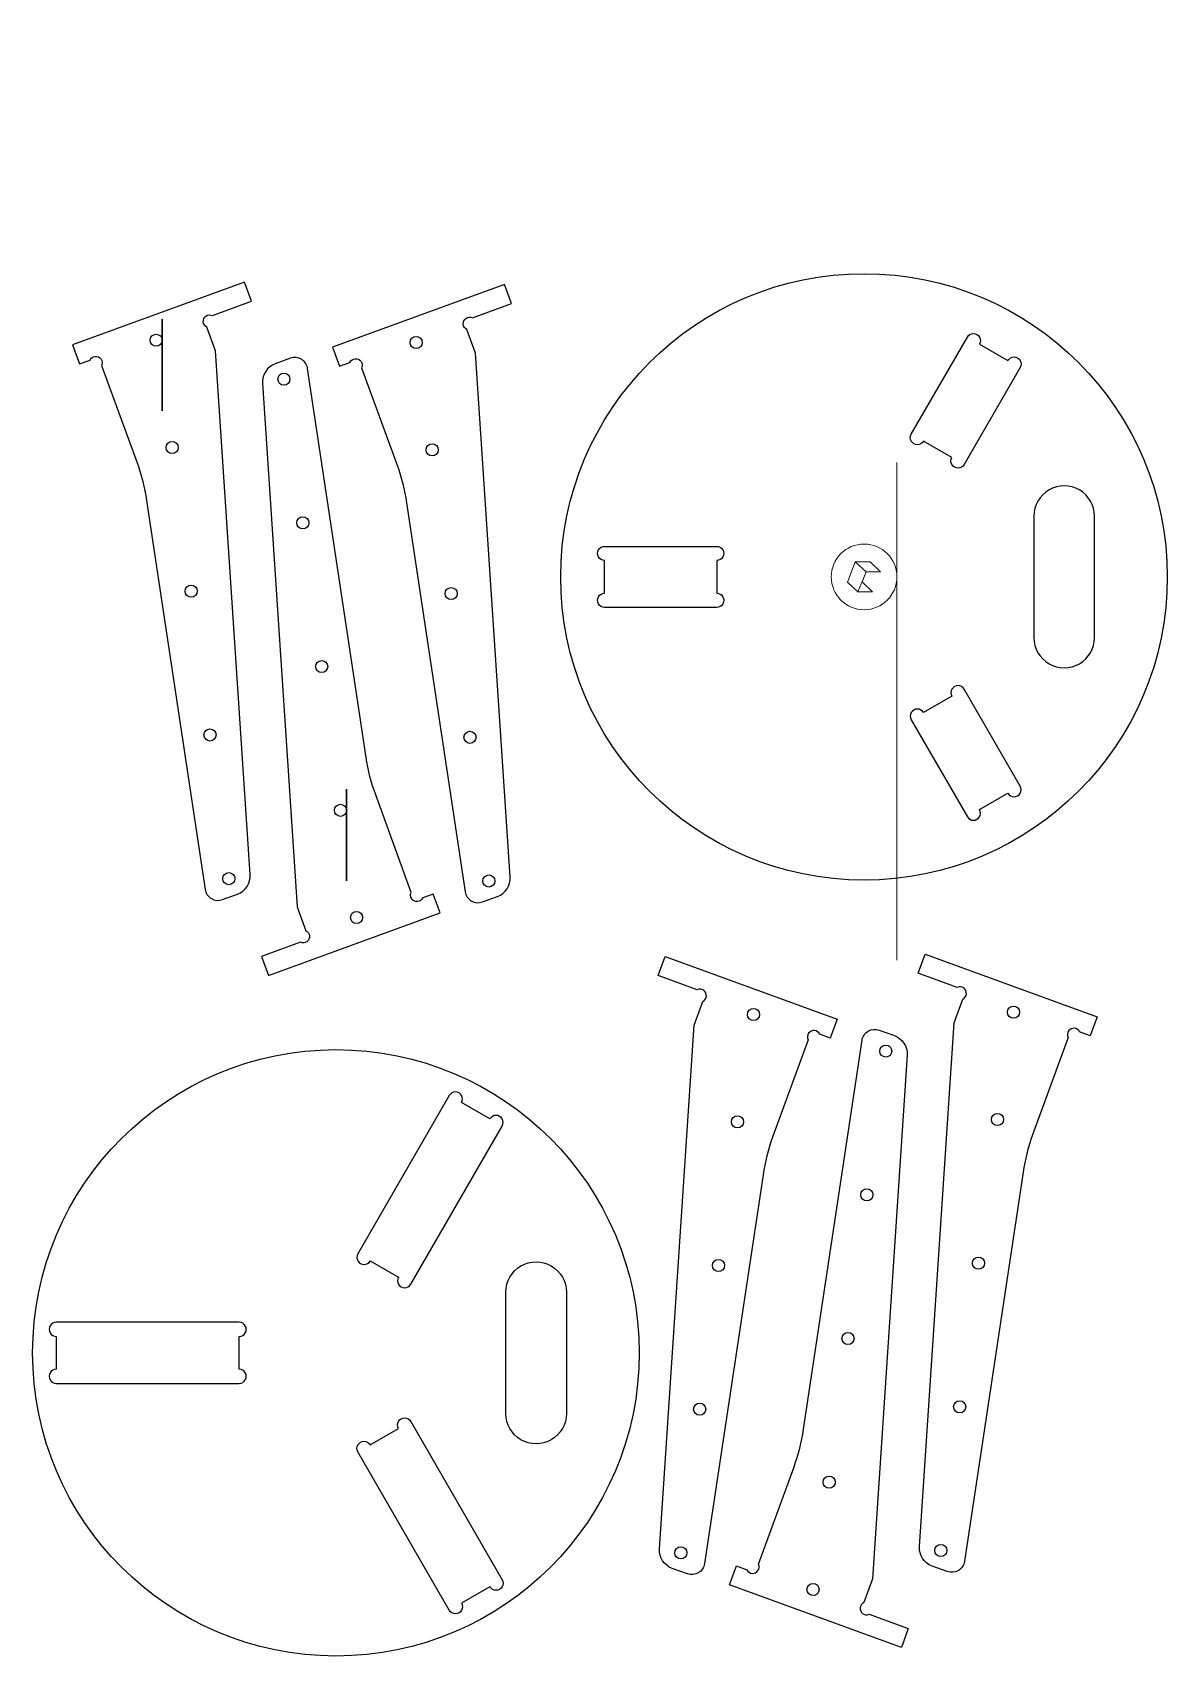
# Model space of a CAD drawing. Header units: inches. Extents: x -24 to 57, y -132 to 41.
# Drawn here: x -20.71 to 1.39, y -46.22 to -14.42 of the extents above; entities that cross this region are included whole.
import ezdxf

# ---------------------------------------------------------------- set-up
doc = ezdxf.new("R2010")
doc.units = ezdxf.units.IN
doc.header["$MEASUREMENT"] = 0
for name, color, linetype in [('TOP-CHAMFER-ONLINE_8.0MM', 7, 'Continuous'), ('TOP-CUT-INSIDE_15MM', 7, 'Continuous'), ('TOP-CUT-OUTSIDE_15MM', 7, 'Continuous'), ('TOP-ENGRAVE-ONLINE_1.5MM', 7, 'Continuous'), ('TOP-HOLE-6.0MM-DIAM_12.0MM', 7, 'Continuous'), ('TOP-POCKET-INSIDE_10.0MM', 7, 'Continuous')]:
    doc.layers.add(name, color=color, linetype=linetype)

msp = doc.modelspace()

# ---------------------------------------------------------------- linework, layer by layer
at = {"layer": 'TOP-CHAMFER-ONLINE_8.0MM', "color": 140, "lineweight": 9}
for points, knots in [([(1.386, -25.017), (1.386, -21.755), (-1.258, -19.111), (-4.519, -19.111), (-4.519, -19.111), (-7.781, -19.111), (-10.425, -21.755), (-10.425, -25.017), (-10.425, -25.017), (-10.425, -28.278), (-7.781, -30.922), (-4.519, -30.922), (-4.519, -30.922), (-1.258, -30.922), (1.386, -28.278), (1.386, -25.017), (1.386, -25.017), (1.386, -25.017), (1.386, -25.017)], [0, 0, 0, 0, 0.2, 0.2, 0.2, 0.2, 0.4, 0.4, 0.4, 0.4, 0.6, 0.6, 0.6, 0.6, 1, 1, 1, 1.000031, 1.000031, 1.000031, 1.000031]), ([(-1.212, -23.835), (-1.212, -23.624), (-1.099, -23.429), (-0.917, -23.324), (-0.917, -23.324), (-0.734, -23.219), (-0.509, -23.219), (-0.326, -23.324), (-0.326, -23.324), (-0.143, -23.429), (-0.031, -23.624), (-0.031, -23.835), (-0.031, -23.835), (-0.031, -23.835), (-0.031, -26.198), (-0.031, -26.198), (-0.031, -26.198), (-0.031, -26.409), (-0.143, -26.604), (-0.326, -26.709), (-0.326, -26.709), (-0.509, -26.815), (-0.734, -26.815), (-0.917, -26.709), (-0.917, -26.709), (-1.099, -26.604), (-1.212, -26.409), (-1.212, -26.198), (-1.212, -26.198), (-1.212, -26.198), (-1.212, -23.835), (-1.212, -23.835)], [0, 0, 0, 0, 0.111111, 0.111111, 0.111111, 0.111111, 0.222222, 0.222222, 0.222222, 0.222222, 0.333333, 0.333333, 0.333333, 0.333333, 0.444444, 0.444444, 0.444444, 0.444444, 0.555556, 0.555556, 0.555556, 0.555556, 0.666667, 0.666667, 0.666667, 0.666667, 0.777778, 0.777778, 0.777778, 0.777778, 1, 1, 1, 1])]:
    msp.add_open_spline(points, degree=3, knots=knots, dxfattribs=at)
at = {"layer": 'TOP-CUT-INSIDE_15MM', "color": 5, "lineweight": 25}
for points, knots in [([(-2.809, -22.692), (-2.833, -22.734), (-2.833, -22.787), (-2.809, -22.83), (-2.809, -22.83), (-2.784, -22.872), (-2.739, -22.898), (-2.689, -22.898), (-2.689, -22.898), (-2.64, -22.898), (-2.595, -22.872), (-2.57, -22.83), (-2.57, -22.83), (-2.57, -22.83), (-1.479, -20.939), (-1.479, -20.939), (-1.479, -20.939), (-1.454, -20.897), (-1.454, -20.844), (-1.479, -20.802), (-1.479, -20.802), (-1.503, -20.759), (-1.549, -20.733), (-1.598, -20.733), (-1.598, -20.733), (-1.647, -20.733), (-1.693, -20.759), (-1.717, -20.802), (-1.717, -20.802), (-1.717, -20.802), (-2.27, -20.483), (-2.27, -20.483), (-2.27, -20.483), (-2.245, -20.44), (-2.245, -20.387), (-2.27, -20.345), (-2.27, -20.345), (-2.294, -20.302), (-2.34, -20.276), (-2.389, -20.276), (-2.389, -20.276), (-2.438, -20.276), (-2.484, -20.302), (-2.508, -20.345), (-2.508, -20.345), (-2.508, -20.345), (-3.6, -22.235), (-3.6, -22.235), (-3.6, -22.235), (-3.624, -22.278), (-3.624, -22.33), (-3.6, -22.373), (-3.6, -22.373), (-3.575, -22.415), (-3.53, -22.442), (-3.48, -22.442), (-3.48, -22.442), (-3.431, -22.442), (-3.386, -22.415), (-3.361, -22.373), (-3.361, -22.373), (-3.361, -22.373), (-2.809, -22.692), (-2.809, -22.692)], [0, 0, 0, 0, 0.058824, 0.058824, 0.058824, 0.058824, 0.117647, 0.117647, 0.117647, 0.117647, 0.176471, 0.176471, 0.176471, 0.176471, 0.235294, 0.235294, 0.235294, 0.235294, 0.294118, 0.294118, 0.294118, 0.294118, 0.352941, 0.352941, 0.352941, 0.352941, 0.411765, 0.411765, 0.411765, 0.411765, 0.470588, 0.470588, 0.470588, 0.470588, 0.529412, 0.529412, 0.529412, 0.529412, 0.588235, 0.588235, 0.588235, 0.588235, 0.647059, 0.647059, 0.647059, 0.647059, 0.705882, 0.705882, 0.705882, 0.705882, 0.764706, 0.764706, 0.764706, 0.764706, 0.823529, 0.823529, 0.823529, 0.823529, 0.882353, 0.882353, 0.882353, 0.882353, 1, 1, 1, 1]), ([(-0.031, -23.835), (-0.031, -23.835), (-0.031, -26.198), (-0.031, -26.198), (-0.031, -26.198), (-0.031, -26.409), (-0.143, -26.604), (-0.326, -26.709), (-0.326, -26.709), (-0.509, -26.815), (-0.734, -26.815), (-0.917, -26.709), (-0.917, -26.709), (-1.099, -26.604), (-1.212, -26.409), (-1.212, -26.198), (-1.212, -26.198), (-1.212, -26.198), (-1.212, -23.835), (-1.212, -23.835), (-1.212, -23.835), (-1.212, -23.624), (-1.099, -23.429), (-0.917, -23.324), (-0.917, -23.324), (-0.734, -23.219), (-0.509, -23.219), (-0.326, -23.324), (-0.326, -23.324), (-0.143, -23.429), (-0.031, -23.624), (-0.031, -23.835)], [0, 0, 0, 0, 0.111111, 0.111111, 0.111111, 0.111111, 0.222222, 0.222222, 0.222222, 0.222222, 0.333333, 0.333333, 0.333333, 0.333333, 0.444444, 0.444444, 0.444444, 0.444444, 0.555556, 0.555556, 0.555556, 0.555556, 0.666667, 0.666667, 0.666667, 0.666667, 0.777778, 0.777778, 0.777778, 0.777778, 1, 1, 1, 1]), ([(-7.388, -24.698), (-7.338, -24.698), (-7.293, -24.671), (-7.268, -24.629), (-7.268, -24.629), (-7.244, -24.586), (-7.244, -24.534), (-7.268, -24.491), (-7.268, -24.491), (-7.293, -24.448), (-7.338, -24.422), (-7.388, -24.422), (-7.388, -24.422), (-7.388, -24.422), (-9.57, -24.422), (-9.57, -24.422), (-9.57, -24.422), (-9.62, -24.422), (-9.665, -24.448), (-9.69, -24.491), (-9.69, -24.491), (-9.714, -24.534), (-9.714, -24.586), (-9.69, -24.629), (-9.69, -24.629), (-9.665, -24.671), (-9.62, -24.698), (-9.57, -24.698), (-9.57, -24.698), (-9.57, -24.698), (-9.57, -25.335), (-9.57, -25.335), (-9.57, -25.335), (-9.62, -25.335), (-9.665, -25.362), (-9.69, -25.404), (-9.69, -25.404), (-9.714, -25.447), (-9.714, -25.499), (-9.69, -25.542), (-9.69, -25.542), (-9.665, -25.585), (-9.62, -25.611), (-9.57, -25.611), (-9.57, -25.611), (-9.57, -25.611), (-7.388, -25.611), (-7.388, -25.611), (-7.388, -25.611), (-7.338, -25.611), (-7.293, -25.585), (-7.268, -25.542), (-7.268, -25.542), (-7.244, -25.499), (-7.244, -25.447), (-7.268, -25.404), (-7.268, -25.404), (-7.293, -25.362), (-7.338, -25.335), (-7.388, -25.335), (-7.388, -25.335), (-7.388, -25.335), (-7.388, -24.698), (-7.388, -24.698)], [0, 0, 0, 0, 0.058824, 0.058824, 0.058824, 0.058824, 0.117647, 0.117647, 0.117647, 0.117647, 0.176471, 0.176471, 0.176471, 0.176471, 0.235294, 0.235294, 0.235294, 0.235294, 0.294118, 0.294118, 0.294118, 0.294118, 0.352941, 0.352941, 0.352941, 0.352941, 0.411765, 0.411765, 0.411765, 0.411765, 0.470588, 0.470588, 0.470588, 0.470588, 0.529412, 0.529412, 0.529412, 0.529412, 0.588235, 0.588235, 0.588235, 0.588235, 0.647059, 0.647059, 0.647059, 0.647059, 0.705882, 0.705882, 0.705882, 0.705882, 0.764706, 0.764706, 0.764706, 0.764706, 0.823529, 0.823529, 0.823529, 0.823529, 0.882353, 0.882353, 0.882353, 0.882353, 1, 1, 1, 1]), ([(-2.57, -27.204), (-2.57, -27.204), (-1.479, -29.094), (-1.479, -29.094), (-1.479, -29.094), (-1.454, -29.136), (-1.454, -29.189), (-1.479, -29.232), (-1.479, -29.232), (-1.503, -29.274), (-1.549, -29.3), (-1.598, -29.3), (-1.598, -29.3), (-1.647, -29.3), (-1.693, -29.274), (-1.717, -29.232), (-1.717, -29.232), (-1.717, -29.232), (-2.27, -29.55), (-2.27, -29.55), (-2.27, -29.55), (-2.245, -29.593), (-2.245, -29.646), (-2.27, -29.688), (-2.27, -29.688), (-2.294, -29.731), (-2.34, -29.757), (-2.389, -29.757), (-2.389, -29.757), (-2.438, -29.757), (-2.484, -29.731), (-2.508, -29.688), (-2.508, -29.688), (-2.508, -29.688), (-3.6, -27.798), (-3.6, -27.798), (-3.6, -27.798), (-3.624, -27.755), (-3.624, -27.703), (-3.6, -27.66), (-3.6, -27.66), (-3.575, -27.618), (-3.53, -27.591), (-3.48, -27.591), (-3.48, -27.591), (-3.431, -27.591), (-3.386, -27.618), (-3.361, -27.66), (-3.361, -27.66), (-3.361, -27.66), (-2.809, -27.341), (-2.809, -27.341), (-2.809, -27.341), (-2.833, -27.299), (-2.833, -27.246), (-2.809, -27.204), (-2.809, -27.204), (-2.784, -27.161), (-2.739, -27.135), (-2.689, -27.135), (-2.689, -27.135), (-2.64, -27.135), (-2.595, -27.161), (-2.57, -27.204)], [0, 0, 0, 0, 0.058824, 0.058824, 0.058824, 0.058824, 0.117647, 0.117647, 0.117647, 0.117647, 0.176471, 0.176471, 0.176471, 0.176471, 0.235294, 0.235294, 0.235294, 0.235294, 0.294118, 0.294118, 0.294118, 0.294118, 0.352941, 0.352941, 0.352941, 0.352941, 0.411765, 0.411765, 0.411765, 0.411765, 0.470588, 0.470588, 0.470588, 0.470588, 0.529412, 0.529412, 0.529412, 0.529412, 0.588235, 0.588235, 0.588235, 0.588235, 0.647059, 0.647059, 0.647059, 0.647059, 0.705882, 0.705882, 0.705882, 0.705882, 0.764706, 0.764706, 0.764706, 0.764706, 0.823529, 0.823529, 0.823529, 0.823529, 0.882353, 0.882353, 0.882353, 0.882353, 1, 1, 1, 1]), ([(-11.495, -38.949), (-11.495, -38.949), (-11.495, -41.311), (-11.495, -41.311), (-11.495, -41.311), (-11.495, -41.522), (-11.382, -41.717), (-11.2, -41.822), (-11.2, -41.822), (-11.017, -41.928), (-10.792, -41.928), (-10.609, -41.822), (-10.609, -41.822), (-10.427, -41.717), (-10.314, -41.522), (-10.314, -41.311), (-10.314, -41.311), (-10.314, -41.311), (-10.314, -38.949), (-10.314, -38.949), (-10.314, -38.949), (-10.314, -38.738), (-10.427, -38.543), (-10.609, -38.437), (-10.609, -38.437), (-10.792, -38.332), (-11.017, -38.332), (-11.2, -38.437), (-11.2, -38.437), (-11.382, -38.543), (-11.495, -38.738), (-11.495, -38.949)], [0, 0, 0, 0, 0.111111, 0.111111, 0.111111, 0.111111, 0.222222, 0.222222, 0.222222, 0.222222, 0.333333, 0.333333, 0.333333, 0.333333, 0.444444, 0.444444, 0.444444, 0.444444, 0.555556, 0.555556, 0.555556, 0.555556, 0.666667, 0.666667, 0.666667, 0.666667, 0.777778, 0.777778, 0.777778, 0.777778, 1, 1, 1, 1])]:
    msp.add_open_spline(points, degree=3, knots=knots, dxfattribs=at)
at = {"layer": 'TOP-CUT-OUTSIDE_15MM', "color": 140, "lineweight": 25}
for points, knots in [([(-17.314, -20.152), (-17.314, -20.152), (-17.145, -20.615), (-17.145, -20.615), (-17.145, -20.615), (-17.145, -20.615), (-16.471, -30.815), (-16.471, -30.815), (-16.471, -30.815), (-16.46, -30.983), (-16.561, -31.138), (-16.719, -31.195), (-16.719, -31.195), (-16.719, -31.195), (-17.014, -31.303), (-17.014, -31.303), (-17.014, -31.303), (-17.085, -31.328), (-17.163, -31.321), (-17.228, -31.283), (-17.228, -31.283), (-17.293, -31.244), (-17.338, -31.178), (-17.349, -31.103), (-17.349, -31.103), (-17.349, -31.103), (-18.488, -23.528), (-18.488, -23.528), (-18.488, -23.528), (-18.525, -23.278), (-18.588, -23.034), (-18.674, -22.797), (-18.674, -22.797), (-18.674, -22.797), (-19.365, -20.899), (-19.365, -20.899), (-19.365, -20.899), (-19.346, -20.858), (-19.35, -20.811), (-19.376, -20.774), (-19.376, -20.774), (-19.401, -20.737), (-19.444, -20.717), (-19.489, -20.721), (-19.489, -20.721), (-19.533, -20.725), (-19.572, -20.752), (-19.591, -20.793), (-19.591, -20.793), (-19.591, -20.793), (-19.795, -20.867), (-19.795, -20.867), (-19.795, -20.867), (-19.795, -20.867), (-19.93, -20.497), (-19.93, -20.497), (-19.93, -20.497), (-19.93, -20.497), (-16.584, -19.279), (-16.584, -19.279), (-16.584, -19.279), (-16.584, -19.279), (-16.449, -19.649), (-16.449, -19.649), (-16.449, -19.649), (-16.449, -19.649), (-17.208, -19.926), (-17.208, -19.926), (-17.208, -19.926), (-17.249, -19.907), (-17.296, -19.911), (-17.333, -19.936), (-17.333, -19.936), (-17.369, -19.962), (-17.389, -20.005), (-17.385, -20.05), (-17.385, -20.05), (-17.382, -20.094), (-17.354, -20.133), (-17.314, -20.152)], [0, 0, 0, 0, 0.047619, 0.047619, 0.047619, 0.047619, 0.095238, 0.095238, 0.095238, 0.095238, 0.142857, 0.142857, 0.142857, 0.142857, 0.190476, 0.190476, 0.190476, 0.190476, 0.238095, 0.238095, 0.238095, 0.238095, 0.285714, 0.285714, 0.285714, 0.285714, 0.333333, 0.333333, 0.333333, 0.333333, 0.380952, 0.380952, 0.380952, 0.380952, 0.428571, 0.428571, 0.428571, 0.428571, 0.47619, 0.47619, 0.47619, 0.47619, 0.52381, 0.52381, 0.52381, 0.52381, 0.571429, 0.571429, 0.571429, 0.571429, 0.619048, 0.619048, 0.619048, 0.619048, 0.666667, 0.666667, 0.666667, 0.666667, 0.714286, 0.714286, 0.714286, 0.714286, 0.761905, 0.761905, 0.761905, 0.761905, 0.809524, 0.809524, 0.809524, 0.809524, 0.857143, 0.857143, 0.857143, 0.857143, 0.904762, 0.904762, 0.904762, 0.904762, 1, 1, 1, 1]), ([(-12.251, -20.198), (-12.251, -20.198), (-12.083, -20.66), (-12.083, -20.66), (-12.083, -20.66), (-12.083, -20.66), (-11.409, -30.861), (-11.409, -30.861), (-11.409, -30.861), (-11.398, -31.028), (-11.499, -31.183), (-11.657, -31.241), (-11.657, -31.241), (-11.657, -31.241), (-11.951, -31.348), (-11.951, -31.348), (-11.951, -31.348), (-12.022, -31.374), (-12.101, -31.367), (-12.166, -31.328), (-12.166, -31.328), (-12.231, -31.29), (-12.275, -31.223), (-12.287, -31.149), (-12.287, -31.149), (-12.287, -31.149), (-13.426, -23.573), (-13.426, -23.573), (-13.426, -23.573), (-13.463, -23.324), (-13.525, -23.079), (-13.611, -22.842), (-13.611, -22.842), (-13.611, -22.842), (-14.302, -20.944), (-14.302, -20.944), (-14.302, -20.944), (-14.283, -20.904), (-14.288, -20.856), (-14.313, -20.82), (-14.313, -20.82), (-14.339, -20.783), (-14.382, -20.763), (-14.427, -20.767), (-14.427, -20.767), (-14.471, -20.771), (-14.51, -20.798), (-14.529, -20.838), (-14.529, -20.838), (-14.529, -20.838), (-14.733, -20.913), (-14.733, -20.913), (-14.733, -20.913), (-14.733, -20.913), (-14.867, -20.543), (-14.867, -20.543), (-14.867, -20.543), (-14.867, -20.543), (-11.522, -19.325), (-11.522, -19.325), (-11.522, -19.325), (-11.522, -19.325), (-11.387, -19.695), (-11.387, -19.695), (-11.387, -19.695), (-11.387, -19.695), (-12.146, -19.971), (-12.146, -19.971), (-12.146, -19.971), (-12.186, -19.952), (-12.234, -19.956), (-12.27, -19.982), (-12.27, -19.982), (-12.307, -20.008), (-12.327, -20.051), (-12.323, -20.095), (-12.323, -20.095), (-12.319, -20.14), (-12.292, -20.179), (-12.251, -20.198)], [0, 0, 0, 0, 0.047619, 0.047619, 0.047619, 0.047619, 0.095238, 0.095238, 0.095238, 0.095238, 0.142857, 0.142857, 0.142857, 0.142857, 0.190476, 0.190476, 0.190476, 0.190476, 0.238095, 0.238095, 0.238095, 0.238095, 0.285714, 0.285714, 0.285714, 0.285714, 0.333333, 0.333333, 0.333333, 0.333333, 0.380952, 0.380952, 0.380952, 0.380952, 0.428571, 0.428571, 0.428571, 0.428571, 0.47619, 0.47619, 0.47619, 0.47619, 0.52381, 0.52381, 0.52381, 0.52381, 0.571429, 0.571429, 0.571429, 0.571429, 0.619048, 0.619048, 0.619048, 0.619048, 0.666667, 0.666667, 0.666667, 0.666667, 0.714286, 0.714286, 0.714286, 0.714286, 0.761905, 0.761905, 0.761905, 0.761905, 0.809524, 0.809524, 0.809524, 0.809524, 0.857143, 0.857143, 0.857143, 0.857143, 0.904762, 0.904762, 0.904762, 0.904762, 1, 1, 1, 1]), ([(1.386, -25.017), (1.386, -21.755), (-1.258, -19.111), (-4.519, -19.111), (-4.519, -19.111), (-7.781, -19.111), (-10.425, -21.755), (-10.425, -25.017), (-10.425, -25.017), (-10.425, -28.278), (-7.781, -30.922), (-4.519, -30.922), (-4.519, -30.922), (-1.258, -30.922), (1.386, -28.278), (1.386, -25.017), (1.386, -25.017), (1.386, -25.017), (1.386, -25.017)], [0, 0, 0, 0, 0.2, 0.2, 0.2, 0.2, 0.4, 0.4, 0.4, 0.4, 0.6, 0.6, 0.6, 0.6, 1, 1, 1, 1.000031, 1.000031, 1.000031, 1.000031]), ([(-15.389, -31.908), (-15.389, -31.908), (-15.557, -31.445), (-15.557, -31.445), (-15.557, -31.445), (-15.557, -31.445), (-16.231, -21.245), (-16.231, -21.245), (-16.231, -21.245), (-16.242, -21.077), (-16.141, -20.922), (-15.983, -20.865), (-15.983, -20.865), (-15.983, -20.865), (-15.689, -20.757), (-15.689, -20.757), (-15.689, -20.757), (-15.618, -20.732), (-15.539, -20.739), (-15.474, -20.777), (-15.474, -20.777), (-15.409, -20.816), (-15.365, -20.882), (-15.353, -20.957), (-15.353, -20.957), (-15.353, -20.957), (-14.214, -28.532), (-14.214, -28.532), (-14.214, -28.532), (-14.177, -28.782), (-14.115, -29.026), (-14.028, -29.263), (-14.028, -29.263), (-14.028, -29.263), (-13.338, -31.161), (-13.338, -31.161), (-13.338, -31.161), (-13.356, -31.202), (-13.352, -31.249), (-13.327, -31.286), (-13.327, -31.286), (-13.301, -31.323), (-13.258, -31.343), (-13.213, -31.339), (-13.213, -31.339), (-13.169, -31.335), (-13.13, -31.308), (-13.111, -31.267), (-13.111, -31.267), (-13.111, -31.267), (-12.907, -31.193), (-12.907, -31.193), (-12.907, -31.193), (-12.907, -31.193), (-12.773, -31.563), (-12.773, -31.563), (-12.773, -31.563), (-12.773, -31.563), (-16.118, -32.781), (-16.118, -32.781), (-16.118, -32.781), (-16.118, -32.781), (-16.253, -32.411), (-16.253, -32.411), (-16.253, -32.411), (-16.253, -32.411), (-15.494, -32.134), (-15.494, -32.134), (-15.494, -32.134), (-15.454, -32.153), (-15.406, -32.149), (-15.37, -32.124), (-15.37, -32.124), (-15.333, -32.098), (-15.313, -32.055), (-15.317, -32.01), (-15.317, -32.01), (-15.321, -31.966), (-15.348, -31.927), (-15.389, -31.908)], [0, 0, 0, 0, 0.047619, 0.047619, 0.047619, 0.047619, 0.095238, 0.095238, 0.095238, 0.095238, 0.142857, 0.142857, 0.142857, 0.142857, 0.190476, 0.190476, 0.190476, 0.190476, 0.238095, 0.238095, 0.238095, 0.238095, 0.285714, 0.285714, 0.285714, 0.285714, 0.333333, 0.333333, 0.333333, 0.333333, 0.380952, 0.380952, 0.380952, 0.380952, 0.428571, 0.428571, 0.428571, 0.428571, 0.47619, 0.47619, 0.47619, 0.47619, 0.52381, 0.52381, 0.52381, 0.52381, 0.571429, 0.571429, 0.571429, 0.571429, 0.619048, 0.619048, 0.619048, 0.619048, 0.666667, 0.666667, 0.666667, 0.666667, 0.714286, 0.714286, 0.714286, 0.714286, 0.761905, 0.761905, 0.761905, 0.761905, 0.809524, 0.809524, 0.809524, 0.809524, 0.857143, 0.857143, 0.857143, 0.857143, 0.904762, 0.904762, 0.904762, 0.904762, 1, 1, 1, 1]), ([(-8.503, -43.947), (-8.514, -44.115), (-8.413, -44.27), (-8.255, -44.327), (-8.255, -44.327), (-8.255, -44.327), (-7.96, -44.434), (-7.96, -44.434), (-7.96, -44.434), (-7.889, -44.46), (-7.81, -44.453), (-7.745, -44.414), (-7.745, -44.414), (-7.68, -44.375), (-7.636, -44.31), (-7.625, -44.235), (-7.625, -44.235), (-7.625, -44.235), (-6.486, -36.66), (-6.486, -36.66), (-6.486, -36.66), (-6.449, -36.41), (-6.387, -36.166), (-6.3, -35.929), (-6.3, -35.929), (-6.3, -35.929), (-5.609, -34.031), (-5.609, -34.031), (-5.609, -34.031), (-5.628, -33.99), (-5.624, -33.943), (-5.599, -33.906), (-5.599, -33.906), (-5.573, -33.869), (-5.53, -33.849), (-5.485, -33.853), (-5.485, -33.853), (-5.441, -33.857), (-5.402, -33.884), (-5.383, -33.925), (-5.383, -33.925), (-5.383, -33.925), (-5.179, -33.999), (-5.179, -33.999), (-5.179, -33.999), (-5.179, -33.999), (-5.044, -33.629), (-5.044, -33.629), (-5.044, -33.629), (-5.044, -33.629), (-8.39, -32.411), (-8.39, -32.411), (-8.39, -32.411), (-8.39, -32.411), (-8.525, -32.781), (-8.525, -32.781), (-8.525, -32.781), (-8.525, -32.781), (-7.766, -33.057), (-7.766, -33.057), (-7.766, -33.057), (-7.726, -33.039), (-7.678, -33.043), (-7.642, -33.068), (-7.642, -33.068), (-7.605, -33.094), (-7.585, -33.137), (-7.589, -33.182), (-7.589, -33.182), (-7.593, -33.226), (-7.62, -33.265), (-7.66, -33.284), (-7.66, -33.284), (-7.66, -33.284), (-7.829, -33.747), (-7.829, -33.747), (-7.829, -33.747), (-7.829, -33.747), (-8.503, -43.947), (-8.503, -43.947)], [0, 0, 0, 0, 0.047619, 0.047619, 0.047619, 0.047619, 0.095238, 0.095238, 0.095238, 0.095238, 0.142857, 0.142857, 0.142857, 0.142857, 0.190476, 0.190476, 0.190476, 0.190476, 0.238095, 0.238095, 0.238095, 0.238095, 0.285714, 0.285714, 0.285714, 0.285714, 0.333333, 0.333333, 0.333333, 0.333333, 0.380952, 0.380952, 0.380952, 0.380952, 0.428571, 0.428571, 0.428571, 0.428571, 0.47619, 0.47619, 0.47619, 0.47619, 0.52381, 0.52381, 0.52381, 0.52381, 0.571429, 0.571429, 0.571429, 0.571429, 0.619048, 0.619048, 0.619048, 0.619048, 0.666667, 0.666667, 0.666667, 0.666667, 0.714286, 0.714286, 0.714286, 0.714286, 0.761905, 0.761905, 0.761905, 0.761905, 0.809524, 0.809524, 0.809524, 0.809524, 0.857143, 0.857143, 0.857143, 0.857143, 0.904762, 0.904762, 0.904762, 0.904762, 1, 1, 1, 1]), ([(-3.441, -43.902), (-3.452, -44.07), (-3.351, -44.224), (-3.193, -44.282), (-3.193, -44.282), (-3.193, -44.282), (-2.898, -44.389), (-2.898, -44.389), (-2.898, -44.389), (-2.827, -44.415), (-2.748, -44.407), (-2.683, -44.369), (-2.683, -44.369), (-2.618, -44.33), (-2.574, -44.265), (-2.563, -44.19), (-2.563, -44.19), (-2.563, -44.19), (-1.424, -36.614), (-1.424, -36.614), (-1.424, -36.614), (-1.387, -36.365), (-1.324, -36.12), (-1.238, -35.883), (-1.238, -35.883), (-1.238, -35.883), (-0.547, -33.985), (-0.547, -33.985), (-0.547, -33.985), (-0.566, -33.945), (-0.562, -33.897), (-0.536, -33.861), (-0.536, -33.861), (-0.511, -33.824), (-0.467, -33.804), (-0.423, -33.808), (-0.423, -33.808), (-0.378, -33.812), (-0.339, -33.839), (-0.321, -33.879), (-0.321, -33.879), (-0.321, -33.879), (-0.117, -33.954), (-0.117, -33.954), (-0.117, -33.954), (-0.117, -33.954), (0.018, -33.584), (0.018, -33.584), (0.018, -33.584), (0.018, -33.584), (-3.328, -32.366), (-3.328, -32.366), (-3.328, -32.366), (-3.328, -32.366), (-3.463, -32.736), (-3.463, -32.736), (-3.463, -32.736), (-3.463, -32.736), (-2.704, -33.012), (-2.704, -33.012), (-2.704, -33.012), (-2.663, -32.993), (-2.616, -32.997), (-2.579, -33.023), (-2.579, -33.023), (-2.543, -33.049), (-2.523, -33.092), (-2.526, -33.136), (-2.526, -33.136), (-2.53, -33.181), (-2.558, -33.22), (-2.598, -33.239), (-2.598, -33.239), (-2.598, -33.239), (-2.767, -33.701), (-2.767, -33.701), (-2.767, -33.701), (-2.767, -33.701), (-3.441, -43.902), (-3.441, -43.902)], [0, 0, 0, 0, 0.047619, 0.047619, 0.047619, 0.047619, 0.095238, 0.095238, 0.095238, 0.095238, 0.142857, 0.142857, 0.142857, 0.142857, 0.190476, 0.190476, 0.190476, 0.190476, 0.238095, 0.238095, 0.238095, 0.238095, 0.285714, 0.285714, 0.285714, 0.285714, 0.333333, 0.333333, 0.333333, 0.333333, 0.380952, 0.380952, 0.380952, 0.380952, 0.428571, 0.428571, 0.428571, 0.428571, 0.47619, 0.47619, 0.47619, 0.47619, 0.52381, 0.52381, 0.52381, 0.52381, 0.571429, 0.571429, 0.571429, 0.571429, 0.619048, 0.619048, 0.619048, 0.619048, 0.666667, 0.666667, 0.666667, 0.666667, 0.714286, 0.714286, 0.714286, 0.714286, 0.761905, 0.761905, 0.761905, 0.761905, 0.809524, 0.809524, 0.809524, 0.809524, 0.857143, 0.857143, 0.857143, 0.857143, 0.904762, 0.904762, 0.904762, 0.904762, 1, 1, 1, 1]), ([(-3.681, -34.331), (-3.67, -34.163), (-3.771, -34.009), (-3.929, -33.951), (-3.929, -33.951), (-3.929, -33.951), (-4.223, -33.844), (-4.223, -33.844), (-4.223, -33.844), (-4.294, -33.818), (-4.373, -33.826), (-4.438, -33.864), (-4.438, -33.864), (-4.503, -33.903), (-4.547, -33.968), (-4.559, -34.043), (-4.559, -34.043), (-4.559, -34.043), (-5.697, -41.619), (-5.697, -41.619), (-5.697, -41.619), (-5.735, -41.868), (-5.797, -42.113), (-5.883, -42.35), (-5.883, -42.35), (-5.883, -42.35), (-6.574, -44.248), (-6.574, -44.248), (-6.574, -44.248), (-6.555, -44.288), (-6.559, -44.336), (-6.585, -44.372), (-6.585, -44.372), (-6.611, -44.409), (-6.654, -44.429), (-6.698, -44.425), (-6.698, -44.425), (-6.743, -44.421), (-6.782, -44.394), (-6.801, -44.354), (-6.801, -44.354), (-6.801, -44.354), (-7.005, -44.279), (-7.005, -44.279), (-7.005, -44.279), (-7.005, -44.279), (-7.139, -44.649), (-7.139, -44.649), (-7.139, -44.649), (-7.139, -44.649), (-3.793, -45.867), (-3.793, -45.867), (-3.793, -45.867), (-3.793, -45.867), (-3.659, -45.497), (-3.659, -45.497), (-3.659, -45.497), (-3.659, -45.497), (-4.418, -45.221), (-4.418, -45.221), (-4.418, -45.221), (-4.458, -45.24), (-4.506, -45.236), (-4.542, -45.21), (-4.542, -45.21), (-4.579, -45.184), (-4.599, -45.141), (-4.595, -45.097), (-4.595, -45.097), (-4.591, -45.052), (-4.564, -45.013), (-4.523, -44.994), (-4.523, -44.994), (-4.523, -44.994), (-4.355, -44.532), (-4.355, -44.532), (-4.355, -44.532), (-4.355, -44.532), (-3.681, -34.331), (-3.681, -34.331)], [0, 0, 0, 0, 0.047619, 0.047619, 0.047619, 0.047619, 0.095238, 0.095238, 0.095238, 0.095238, 0.142857, 0.142857, 0.142857, 0.142857, 0.190476, 0.190476, 0.190476, 0.190476, 0.238095, 0.238095, 0.238095, 0.238095, 0.285714, 0.285714, 0.285714, 0.285714, 0.333333, 0.333333, 0.333333, 0.333333, 0.380952, 0.380952, 0.380952, 0.380952, 0.428571, 0.428571, 0.428571, 0.428571, 0.47619, 0.47619, 0.47619, 0.47619, 0.52381, 0.52381, 0.52381, 0.52381, 0.571429, 0.571429, 0.571429, 0.571429, 0.619048, 0.619048, 0.619048, 0.619048, 0.666667, 0.666667, 0.666667, 0.666667, 0.714286, 0.714286, 0.714286, 0.714286, 0.761905, 0.761905, 0.761905, 0.761905, 0.809524, 0.809524, 0.809524, 0.809524, 0.857143, 0.857143, 0.857143, 0.857143, 0.904762, 0.904762, 0.904762, 0.904762, 1, 1, 1, 1]), ([(-8.897, -40.13), (-8.897, -36.868), (-11.541, -34.224), (-14.802, -34.224), (-14.802, -34.224), (-18.064, -34.224), (-20.708, -36.868), (-20.708, -40.13), (-20.708, -40.13), (-20.708, -43.391), (-18.064, -46.035), (-14.802, -46.035), (-14.802, -46.035), (-11.541, -46.035), (-8.897, -43.392), (-8.897, -40.13), (-8.897, -40.13), (-8.897, -40.13), (-8.897, -40.13)], [0, 0, 0, 0, 0.2, 0.2, 0.2, 0.2, 0.4, 0.4, 0.4, 0.4, 0.6, 0.6, 0.6, 0.6, 1, 1, 1, 1.000031, 1.000031, 1.000031, 1.000031])]:
    msp.add_open_spline(points, degree=3, knots=knots, dxfattribs=at)
at = {"layer": 'TOP-ENGRAVE-ONLINE_1.5MM', "color": 220, "lineweight": 9}
for points, knots in [([(-3.879, -25.017), (-3.879, -24.663), (-4.166, -24.377), (-4.519, -24.377), (-4.519, -24.377), (-4.872, -24.377), (-5.159, -24.663), (-5.159, -25.017), (-5.159, -25.017), (-5.159, -25.37), (-4.872, -25.656), (-4.519, -25.656), (-4.519, -25.656), (-4.166, -25.656), (-3.879, -25.37), (-3.879, -25.017), (-3.879, -14.417), (-3.879, -46.216), (-3.879, -25.017)], [0, 0, 0, 0, 0.2, 0.2, 0.2, 0.2, 0.4, 0.4, 0.4, 0.4, 0.6, 0.6, 0.6, 0.6, 1, 1, 1, 1.000004, 1.000004, 1.000004, 1.000004]), ([(-3.879, -25.017), (-3.879, -24.663), (-4.166, -24.377), (-4.519, -24.377), (-4.519, -24.377), (-4.872, -24.377), (-5.159, -24.663), (-5.159, -25.017), (-5.159, -25.017), (-5.159, -25.37), (-4.872, -25.656), (-4.519, -25.656), (-4.519, -25.656), (-4.166, -25.656), (-3.879, -25.37), (-3.879, -25.017), (-3.879, -14.417), (-3.879, -46.216), (-3.879, -25.017)], [0, 0, 0, 0, 0.2, 0.2, 0.2, 0.2, 0.4, 0.4, 0.4, 0.4, 0.6, 0.6, 0.6, 0.6, 1, 1, 1, 1.000004, 1.000004, 1.000004, 1.000004]), ([(-4.842, -25.118), (-4.842, -25.118), (-4.639, -25.307), (-4.639, -25.307), (-4.639, -25.307), (-4.639, -25.307), (-4.355, -25.307), (-4.355, -25.307), (-4.355, -25.307), (-4.355, -25.307), (-4.559, -25.116), (-4.559, -25.116), (-4.559, -25.116), (-4.559, -25.116), (-4.477, -24.917), (-4.477, -24.917), (-4.477, -24.917), (-4.477, -24.917), (-4.196, -24.917), (-4.196, -24.917), (-4.196, -24.917), (-4.196, -24.917), (-4.4, -24.726), (-4.4, -24.726), (-4.4, -24.726), (-4.4, -24.726), (-4.689, -24.726), (-4.689, -24.726), (-4.689, -24.726), (-4.689, -24.726), (-4.842, -25.118), (-4.842, -25.118)], [0, 0, 0, 0, 0.111111, 0.111111, 0.111111, 0.111111, 0.222222, 0.222222, 0.222222, 0.222222, 0.333333, 0.333333, 0.333333, 0.333333, 0.444444, 0.444444, 0.444444, 0.444444, 0.555556, 0.555556, 0.555556, 0.555556, 0.666667, 0.666667, 0.666667, 0.666667, 0.777778, 0.777778, 0.777778, 0.777778, 1, 1, 1, 1]), ([(-4.842, -25.118), (-4.842, -25.118), (-4.639, -25.307), (-4.639, -25.307), (-4.639, -25.307), (-4.639, -25.307), (-4.355, -25.307), (-4.355, -25.307), (-4.355, -25.307), (-4.355, -25.307), (-4.559, -25.116), (-4.559, -25.116), (-4.559, -25.116), (-4.559, -25.116), (-4.477, -24.917), (-4.477, -24.917), (-4.477, -24.917), (-4.477, -24.917), (-4.196, -24.917), (-4.196, -24.917), (-4.196, -24.917), (-4.196, -24.917), (-4.4, -24.726), (-4.4, -24.726), (-4.4, -24.726), (-4.4, -24.726), (-4.689, -24.726), (-4.689, -24.726), (-4.689, -24.726), (-4.689, -24.726), (-4.842, -25.118), (-4.842, -25.118)], [0, 0, 0, 0, 0.111111, 0.111111, 0.111111, 0.111111, 0.222222, 0.222222, 0.222222, 0.222222, 0.333333, 0.333333, 0.333333, 0.333333, 0.444444, 0.444444, 0.444444, 0.444444, 0.555556, 0.555556, 0.555556, 0.555556, 0.666667, 0.666667, 0.666667, 0.666667, 0.777778, 0.777778, 0.777778, 0.777778, 1, 1, 1, 1])]:
    msp.add_open_spline(points, degree=3, knots=knots, dxfattribs=at)
for points in [[(-4.689, -24.726), (-4.689, -24.726), (-4.477, -24.917), (-4.477, -24.917)], [(-4.689, -24.726), (-4.689, -24.726), (-4.477, -24.917), (-4.477, -24.917)], [(-4.639, -25.307), (-4.639, -25.307), (-4.477, -24.917), (-4.477, -24.917)], [(-4.639, -25.307), (-4.639, -25.307), (-4.477, -24.917), (-4.477, -24.917)]]:
    msp.add_open_spline(points, degree=3, dxfattribs=at)
at = {"layer": 'TOP-HOLE-6.0MM-DIAM_12.0MM', "color": 5, "lineweight": 25}
for points, knots in [([(-18.184, -20.408), (-18.184, -20.342), (-18.237, -20.29), (-18.303, -20.29), (-18.303, -20.29), (-18.368, -20.29), (-18.421, -20.342), (-18.421, -20.408), (-18.421, -20.408), (-18.421, -20.473), (-18.368, -20.526), (-18.303, -20.526), (-18.303, -20.526), (-18.237, -20.526), (-18.184, -20.473), (-18.184, -20.408), (-18.184, -18.451), (-18.184, -24.321), (-18.184, -20.408)], [0, 0, 0, 0, 0.2, 0.2, 0.2, 0.2, 0.4, 0.4, 0.4, 0.4, 0.6, 0.6, 0.6, 0.6, 1, 1, 1, 1.000004, 1.000004, 1.000004, 1.000004]), ([(-13.122, -20.453), (-13.122, -20.388), (-13.175, -20.335), (-13.24, -20.335), (-13.24, -20.335), (-13.305, -20.335), (-13.358, -20.388), (-13.358, -20.453), (-13.358, -20.453), (-13.358, -20.518), (-13.305, -20.571), (-13.24, -20.571), (-13.24, -20.571), (-13.175, -20.571), (-13.122, -20.518), (-13.122, -20.453)], [0, 0, 0, 0, 0.2, 0.2, 0.2, 0.2, 0.4, 0.4, 0.4, 0.4, 0.6, 0.6, 0.6, 0.6, 1, 1, 1, 1]), ([(-15.697, -21.166), (-15.697, -21.1), (-15.75, -21.048), (-15.815, -21.048), (-15.815, -21.048), (-15.88, -21.048), (-15.933, -21.1), (-15.933, -21.166), (-15.933, -21.166), (-15.933, -21.231), (-15.88, -21.284), (-15.815, -21.284), (-15.815, -21.284), (-15.75, -21.284), (-15.697, -21.231), (-15.697, -21.166)], [0, 0, 0, 0, 0.2, 0.2, 0.2, 0.2, 0.4, 0.4, 0.4, 0.4, 0.6, 0.6, 0.6, 0.6, 1, 1, 1, 1]), ([(-17.872, -22.497), (-17.872, -22.432), (-17.925, -22.379), (-17.99, -22.379), (-17.99, -22.379), (-18.055, -22.379), (-18.108, -22.432), (-18.108, -22.497), (-18.108, -22.497), (-18.108, -22.563), (-18.055, -22.615), (-17.99, -22.615), (-17.99, -22.615), (-17.925, -22.615), (-17.872, -22.563), (-17.872, -22.497)], [0, 0, 0, 0, 0.2, 0.2, 0.2, 0.2, 0.4, 0.4, 0.4, 0.4, 0.6, 0.6, 0.6, 0.6, 1, 1, 1, 1]), ([(-12.809, -22.543), (-12.809, -22.478), (-12.862, -22.425), (-12.927, -22.425), (-12.927, -22.425), (-12.993, -22.425), (-13.046, -22.478), (-13.046, -22.543), (-13.046, -22.543), (-13.046, -22.608), (-12.993, -22.661), (-12.927, -22.661), (-12.927, -22.661), (-12.862, -22.661), (-12.809, -22.608), (-12.809, -22.543)], [0, 0, 0, 0, 0.2, 0.2, 0.2, 0.2, 0.4, 0.4, 0.4, 0.4, 0.6, 0.6, 0.6, 0.6, 1, 1, 1, 1]), ([(-15.329, -23.965), (-15.329, -23.899), (-15.382, -23.847), (-15.448, -23.847), (-15.448, -23.847), (-15.513, -23.847), (-15.566, -23.899), (-15.566, -23.965), (-15.566, -23.965), (-15.566, -24.03), (-15.513, -24.083), (-15.448, -24.083), (-15.448, -24.083), (-15.382, -24.083), (-15.329, -24.03), (-15.329, -23.965)], [0, 0, 0, 0, 0.2, 0.2, 0.2, 0.2, 0.4, 0.4, 0.4, 0.4, 0.6, 0.6, 0.6, 0.6, 1, 1, 1, 1]), ([(-17.504, -25.296), (-17.504, -25.231), (-17.557, -25.178), (-17.622, -25.178), (-17.622, -25.178), (-17.687, -25.178), (-17.74, -25.231), (-17.74, -25.296), (-17.74, -25.296), (-17.74, -25.362), (-17.687, -25.414), (-17.622, -25.414), (-17.622, -25.414), (-17.557, -25.414), (-17.504, -25.362), (-17.504, -25.296)], [0, 0, 0, 0, 0.2, 0.2, 0.2, 0.2, 0.4, 0.4, 0.4, 0.4, 0.6, 0.6, 0.6, 0.6, 1, 1, 1, 1]), ([(-12.442, -25.342), (-12.442, -25.277), (-12.495, -25.224), (-12.56, -25.224), (-12.56, -25.224), (-12.625, -25.224), (-12.678, -25.277), (-12.678, -25.342), (-12.678, -25.342), (-12.678, -25.407), (-12.625, -25.46), (-12.56, -25.46), (-12.56, -25.46), (-12.495, -25.46), (-12.442, -25.407), (-12.442, -25.342)], [0, 0, 0, 0, 0.2, 0.2, 0.2, 0.2, 0.4, 0.4, 0.4, 0.4, 0.6, 0.6, 0.6, 0.6, 1, 1, 1, 1]), ([(-14.962, -26.764), (-14.962, -26.698), (-15.015, -26.646), (-15.08, -26.646), (-15.08, -26.646), (-15.145, -26.646), (-15.198, -26.698), (-15.198, -26.764), (-15.198, -26.764), (-15.198, -26.829), (-15.145, -26.882), (-15.08, -26.882), (-15.08, -26.882), (-15.015, -26.882), (-14.962, -26.829), (-14.962, -26.764)], [0, 0, 0, 0, 0.2, 0.2, 0.2, 0.2, 0.4, 0.4, 0.4, 0.4, 0.6, 0.6, 0.6, 0.6, 1, 1, 1, 1]), ([(-14.594, -29.563), (-14.594, -29.497), (-14.647, -29.445), (-14.712, -29.445), (-14.712, -29.445), (-14.778, -29.445), (-14.831, -29.497), (-14.831, -29.563), (-14.831, -29.563), (-14.831, -29.628), (-14.778, -29.681), (-14.712, -29.681), (-14.712, -29.681), (-14.647, -29.681), (-14.594, -29.628), (-14.594, -29.563), (-14.594, -27.606), (-14.594, -33.476), (-14.594, -29.563)], [0, 0, 0, 0, 0.2, 0.2, 0.2, 0.2, 0.4, 0.4, 0.4, 0.4, 0.6, 0.6, 0.6, 0.6, 1, 1, 1, 1.000004, 1.000004, 1.000004, 1.000004]), ([(-17.137, -28.095), (-17.137, -28.03), (-17.189, -27.977), (-17.255, -27.977), (-17.255, -27.977), (-17.32, -27.977), (-17.373, -28.03), (-17.373, -28.095), (-17.373, -28.095), (-17.373, -28.161), (-17.32, -28.213), (-17.255, -28.213), (-17.255, -28.213), (-17.189, -28.213), (-17.137, -28.161), (-17.137, -28.095)], [0, 0, 0, 0, 0.2, 0.2, 0.2, 0.2, 0.4, 0.4, 0.4, 0.4, 0.6, 0.6, 0.6, 0.6, 1, 1, 1, 1]), ([(-12.074, -28.141), (-12.074, -28.076), (-12.127, -28.023), (-12.192, -28.023), (-12.192, -28.023), (-12.258, -28.023), (-12.31, -28.076), (-12.31, -28.141), (-12.31, -28.141), (-12.31, -28.206), (-12.258, -28.259), (-12.192, -28.259), (-12.192, -28.259), (-12.127, -28.259), (-12.074, -28.206), (-12.074, -28.141)], [0, 0, 0, 0, 0.2, 0.2, 0.2, 0.2, 0.4, 0.4, 0.4, 0.4, 0.6, 0.6, 0.6, 0.6, 1, 1, 1, 1]), ([(-16.769, -30.894), (-16.769, -30.829), (-16.822, -30.776), (-16.887, -30.776), (-16.887, -30.776), (-16.952, -30.776), (-17.005, -30.829), (-17.005, -30.894), (-17.005, -30.894), (-17.005, -30.96), (-16.952, -31.012), (-16.887, -31.012), (-16.887, -31.012), (-16.822, -31.012), (-16.769, -30.96), (-16.769, -30.894)], [0, 0, 0, 0, 0.2, 0.2, 0.2, 0.2, 0.4, 0.4, 0.4, 0.4, 0.6, 0.6, 0.6, 0.6, 1, 1, 1, 1]), ([(-11.707, -30.94), (-11.707, -30.875), (-11.76, -30.822), (-11.825, -30.822), (-11.825, -30.822), (-11.89, -30.822), (-11.943, -30.875), (-11.943, -30.94), (-11.943, -30.94), (-11.943, -31.005), (-11.89, -31.058), (-11.825, -31.058), (-11.825, -31.058), (-11.76, -31.058), (-11.707, -31.005), (-11.707, -30.94)], [0, 0, 0, 0, 0.2, 0.2, 0.2, 0.2, 0.4, 0.4, 0.4, 0.4, 0.6, 0.6, 0.6, 0.6, 1, 1, 1, 1]), ([(-14.282, -31.652), (-14.282, -31.587), (-14.334, -31.534), (-14.4, -31.534), (-14.4, -31.534), (-14.465, -31.534), (-14.518, -31.587), (-14.518, -31.652), (-14.518, -31.652), (-14.518, -31.718), (-14.465, -31.77), (-14.4, -31.77), (-14.4, -31.77), (-14.334, -31.77), (-14.282, -31.718), (-14.282, -31.652)], [0, 0, 0, 0, 0.2, 0.2, 0.2, 0.2, 0.4, 0.4, 0.4, 0.4, 0.6, 0.6, 0.6, 0.6, 1, 1, 1, 1]), ([(-1.491, -33.494), (-1.491, -33.429), (-1.544, -33.376), (-1.609, -33.376), (-1.609, -33.376), (-1.674, -33.376), (-1.727, -33.429), (-1.727, -33.494), (-1.727, -33.494), (-1.727, -33.559), (-1.674, -33.612), (-1.609, -33.612), (-1.609, -33.612), (-1.544, -33.612), (-1.491, -33.559), (-1.491, -33.494)], [0, 0, 0, 0, 0.2, 0.2, 0.2, 0.2, 0.4, 0.4, 0.4, 0.4, 0.6, 0.6, 0.6, 0.6, 1, 1, 1, 1]), ([(-6.553, -33.54), (-6.553, -33.474), (-6.606, -33.422), (-6.672, -33.422), (-6.672, -33.422), (-6.737, -33.422), (-6.79, -33.474), (-6.79, -33.54), (-6.79, -33.54), (-6.79, -33.605), (-6.737, -33.658), (-6.672, -33.658), (-6.672, -33.658), (-6.606, -33.658), (-6.553, -33.605), (-6.553, -33.54)], [0, 0, 0, 0, 0.2, 0.2, 0.2, 0.2, 0.4, 0.4, 0.4, 0.4, 0.6, 0.6, 0.6, 0.6, 1, 1, 1, 1]), ([(-3.979, -34.252), (-3.979, -34.187), (-4.031, -34.134), (-4.097, -34.134), (-4.097, -34.134), (-4.162, -34.134), (-4.215, -34.187), (-4.215, -34.252), (-4.215, -34.252), (-4.215, -34.317), (-4.162, -34.37), (-4.097, -34.37), (-4.097, -34.37), (-4.031, -34.37), (-3.979, -34.317), (-3.979, -34.252)], [0, 0, 0, 0, 0.2, 0.2, 0.2, 0.2, 0.4, 0.4, 0.4, 0.4, 0.6, 0.6, 0.6, 0.6, 1, 1, 1, 1]), ([(-6.866, -35.629), (-6.866, -35.564), (-6.919, -35.511), (-6.984, -35.511), (-6.984, -35.511), (-7.05, -35.511), (-7.102, -35.564), (-7.102, -35.629), (-7.102, -35.629), (-7.102, -35.695), (-7.05, -35.747), (-6.984, -35.747), (-6.984, -35.747), (-6.919, -35.747), (-6.866, -35.695), (-6.866, -35.629)], [0, 0, 0, 0, 0.2, 0.2, 0.2, 0.2, 0.4, 0.4, 0.4, 0.4, 0.6, 0.6, 0.6, 0.6, 1, 1, 1, 1]), ([(-1.804, -35.584), (-1.804, -35.519), (-1.857, -35.466), (-1.922, -35.466), (-1.922, -35.466), (-1.987, -35.466), (-2.04, -35.519), (-2.04, -35.584), (-2.04, -35.584), (-2.04, -35.649), (-1.987, -35.702), (-1.922, -35.702), (-1.922, -35.702), (-1.857, -35.702), (-1.804, -35.649), (-1.804, -35.584)], [0, 0, 0, 0, 0.2, 0.2, 0.2, 0.2, 0.4, 0.4, 0.4, 0.4, 0.6, 0.6, 0.6, 0.6, 1, 1, 1, 1]), ([(-4.346, -37.051), (-4.346, -36.986), (-4.399, -36.933), (-4.464, -36.933), (-4.464, -36.933), (-4.529, -36.933), (-4.582, -36.986), (-4.582, -37.051), (-4.582, -37.051), (-4.582, -37.116), (-4.529, -37.169), (-4.464, -37.169), (-4.464, -37.169), (-4.399, -37.169), (-4.346, -37.116), (-4.346, -37.051)], [0, 0, 0, 0, 0.2, 0.2, 0.2, 0.2, 0.4, 0.4, 0.4, 0.4, 0.6, 0.6, 0.6, 0.6, 1, 1, 1, 1]), ([(-7.234, -38.428), (-7.234, -38.363), (-7.287, -38.31), (-7.352, -38.31), (-7.352, -38.31), (-7.417, -38.31), (-7.47, -38.363), (-7.47, -38.428), (-7.47, -38.428), (-7.47, -38.494), (-7.417, -38.546), (-7.352, -38.546), (-7.352, -38.546), (-7.287, -38.546), (-7.234, -38.494), (-7.234, -38.428)], [0, 0, 0, 0, 0.2, 0.2, 0.2, 0.2, 0.4, 0.4, 0.4, 0.4, 0.6, 0.6, 0.6, 0.6, 1, 1, 1, 1]), ([(-2.171, -38.383), (-2.171, -38.318), (-2.224, -38.265), (-2.29, -38.265), (-2.29, -38.265), (-2.355, -38.265), (-2.408, -38.318), (-2.408, -38.383), (-2.408, -38.383), (-2.408, -38.448), (-2.355, -38.501), (-2.29, -38.501), (-2.29, -38.501), (-2.224, -38.501), (-2.171, -38.448), (-2.171, -38.383)], [0, 0, 0, 0, 0.2, 0.2, 0.2, 0.2, 0.4, 0.4, 0.4, 0.4, 0.6, 0.6, 0.6, 0.6, 1, 1, 1, 1]), ([(-4.714, -39.85), (-4.714, -39.785), (-4.767, -39.732), (-4.832, -39.732), (-4.832, -39.732), (-4.897, -39.732), (-4.95, -39.785), (-4.95, -39.85), (-4.95, -39.85), (-4.95, -39.915), (-4.897, -39.968), (-4.832, -39.968), (-4.832, -39.968), (-4.767, -39.968), (-4.714, -39.915), (-4.714, -39.85)], [0, 0, 0, 0, 0.2, 0.2, 0.2, 0.2, 0.4, 0.4, 0.4, 0.4, 0.6, 0.6, 0.6, 0.6, 1, 1, 1, 1]), ([(-7.601, -41.227), (-7.601, -41.162), (-7.654, -41.109), (-7.719, -41.109), (-7.719, -41.109), (-7.785, -41.109), (-7.838, -41.162), (-7.838, -41.227), (-7.838, -41.227), (-7.838, -41.293), (-7.785, -41.345), (-7.719, -41.345), (-7.719, -41.345), (-7.654, -41.345), (-7.601, -41.293), (-7.601, -41.227)], [0, 0, 0, 0, 0.2, 0.2, 0.2, 0.2, 0.4, 0.4, 0.4, 0.4, 0.6, 0.6, 0.6, 0.6, 1, 1, 1, 1]), ([(-2.539, -41.182), (-2.539, -41.117), (-2.592, -41.064), (-2.657, -41.064), (-2.657, -41.064), (-2.722, -41.064), (-2.775, -41.117), (-2.775, -41.182), (-2.775, -41.182), (-2.775, -41.247), (-2.722, -41.3), (-2.657, -41.3), (-2.657, -41.3), (-2.592, -41.3), (-2.539, -41.247), (-2.539, -41.182)], [0, 0, 0, 0, 0.2, 0.2, 0.2, 0.2, 0.4, 0.4, 0.4, 0.4, 0.6, 0.6, 0.6, 0.6, 1, 1, 1, 1]), ([(-5.081, -42.649), (-5.081, -42.584), (-5.134, -42.531), (-5.199, -42.531), (-5.199, -42.531), (-5.265, -42.531), (-5.317, -42.584), (-5.317, -42.649), (-5.317, -42.649), (-5.317, -42.714), (-5.265, -42.767), (-5.199, -42.767), (-5.199, -42.767), (-5.134, -42.767), (-5.081, -42.714), (-5.081, -42.649)], [0, 0, 0, 0, 0.2, 0.2, 0.2, 0.2, 0.4, 0.4, 0.4, 0.4, 0.6, 0.6, 0.6, 0.6, 1, 1, 1, 1]), ([(-2.907, -43.981), (-2.907, -43.916), (-2.959, -43.863), (-3.025, -43.863), (-3.025, -43.863), (-3.09, -43.863), (-3.143, -43.916), (-3.143, -43.981), (-3.143, -43.981), (-3.143, -44.046), (-3.09, -44.099), (-3.025, -44.099), (-3.025, -44.099), (-2.959, -44.099), (-2.907, -44.046), (-2.907, -43.981)], [0, 0, 0, 0, 0.2, 0.2, 0.2, 0.2, 0.4, 0.4, 0.4, 0.4, 0.6, 0.6, 0.6, 0.6, 1, 1, 1, 1]), ([(-7.969, -44.026), (-7.969, -43.961), (-8.022, -43.908), (-8.087, -43.908), (-8.087, -43.908), (-8.152, -43.908), (-8.205, -43.961), (-8.205, -44.026), (-8.205, -44.026), (-8.205, -44.092), (-8.152, -44.144), (-8.087, -44.144), (-8.087, -44.144), (-8.022, -44.144), (-7.969, -44.092), (-7.969, -44.026)], [0, 0, 0, 0, 0.2, 0.2, 0.2, 0.2, 0.4, 0.4, 0.4, 0.4, 0.6, 0.6, 0.6, 0.6, 1, 1, 1, 1]), ([(-5.394, -44.739), (-5.394, -44.674), (-5.447, -44.621), (-5.512, -44.621), (-5.512, -44.621), (-5.577, -44.621), (-5.63, -44.674), (-5.63, -44.739), (-5.63, -44.739), (-5.63, -44.804), (-5.577, -44.857), (-5.512, -44.857), (-5.512, -44.857), (-5.447, -44.857), (-5.394, -44.804), (-5.394, -44.739)], [0, 0, 0, 0, 0.2, 0.2, 0.2, 0.2, 0.4, 0.4, 0.4, 0.4, 0.6, 0.6, 0.6, 0.6, 1, 1, 1, 1])]:
    msp.add_open_spline(points, degree=3, knots=knots, dxfattribs=at)
at = {"layer": 'TOP-POCKET-INSIDE_10.0MM', "color": 3, "lineweight": 25}
for points in [[(-14.375, -38.201), (-14.375, -38.201), (-12.595, -35.117), (-12.595, -35.117), (-12.595, -35.117), (-12.57, -35.075), (-12.524, -35.048), (-12.475, -35.048), (-12.475, -35.048), (-12.426, -35.048), (-12.38, -35.075), (-12.356, -35.117), (-12.356, -35.117), (-12.331, -35.16), (-12.331, -35.212), (-12.356, -35.255), (-12.356, -35.255), (-12.356, -35.255), (-11.804, -35.574), (-11.804, -35.574), (-11.804, -35.574), (-11.779, -35.531), (-11.733, -35.505), (-11.684, -35.505), (-11.684, -35.505), (-11.635, -35.505), (-11.589, -35.531), (-11.565, -35.574), (-11.565, -35.574), (-11.54, -35.617), (-11.54, -35.669), (-11.565, -35.712), (-11.565, -35.712), (-11.565, -35.712), (-13.345, -38.795), (-13.345, -38.795), (-13.345, -38.795), (-13.37, -38.838), (-13.415, -38.864), (-13.465, -38.864), (-13.465, -38.864), (-13.514, -38.864), (-13.559, -38.838), (-13.584, -38.795), (-13.584, -38.795), (-13.608, -38.753), (-13.608, -38.7), (-13.584, -38.658), (-13.584, -38.658), (-13.584, -38.658), (-14.136, -38.339), (-14.136, -38.339), (-14.136, -38.339), (-14.161, -38.381), (-14.206, -38.408), (-14.256, -38.408), (-14.256, -38.408), (-14.305, -38.408), (-14.35, -38.381), (-14.375, -38.339), (-14.375, -38.339), (-14.399, -38.296), (-14.399, -38.244), (-14.375, -38.201)], [(-16.686, -40.724), (-16.686, -40.724), (-20.247, -40.724), (-20.247, -40.724), (-20.247, -40.724), (-20.296, -40.724), (-20.342, -40.698), (-20.366, -40.656), (-20.366, -40.656), (-20.391, -40.613), (-20.391, -40.56), (-20.366, -40.518), (-20.366, -40.518), (-20.342, -40.475), (-20.296, -40.449), (-20.247, -40.449), (-20.247, -40.449), (-20.247, -40.449), (-20.247, -39.811), (-20.247, -39.811), (-20.247, -39.811), (-20.296, -39.811), (-20.342, -39.785), (-20.366, -39.742), (-20.366, -39.742), (-20.391, -39.7), (-20.391, -39.647), (-20.366, -39.604), (-20.366, -39.604), (-20.342, -39.562), (-20.296, -39.535), (-20.247, -39.535), (-20.247, -39.535), (-20.247, -39.535), (-16.686, -39.535), (-16.686, -39.535), (-16.686, -39.535), (-16.637, -39.535), (-16.592, -39.562), (-16.567, -39.604), (-16.567, -39.604), (-16.542, -39.647), (-16.542, -39.7), (-16.567, -39.742), (-16.567, -39.742), (-16.592, -39.785), (-16.637, -39.811), (-16.686, -39.811), (-16.686, -39.811), (-16.686, -39.811), (-16.686, -40.449), (-16.686, -40.449), (-16.686, -40.449), (-16.637, -40.449), (-16.592, -40.475), (-16.567, -40.518), (-16.567, -40.518), (-16.542, -40.56), (-16.542, -40.613), (-16.567, -40.656), (-16.567, -40.656), (-16.592, -40.698), (-16.637, -40.724), (-16.686, -40.724)], [(-13.345, -41.465), (-13.37, -41.422), (-13.415, -41.396), (-13.465, -41.396), (-13.465, -41.396), (-13.514, -41.396), (-13.559, -41.422), (-13.584, -41.465), (-13.584, -41.465), (-13.608, -41.507), (-13.608, -41.56), (-13.584, -41.602), (-13.584, -41.602), (-13.584, -41.602), (-14.136, -41.921), (-14.136, -41.921), (-14.136, -41.921), (-14.161, -41.879), (-14.206, -41.852), (-14.256, -41.852), (-14.256, -41.852), (-14.305, -41.852), (-14.35, -41.879), (-14.375, -41.921), (-14.375, -41.921), (-14.399, -41.964), (-14.399, -42.016), (-14.375, -42.059), (-14.375, -42.059), (-14.375, -42.059), (-12.595, -45.143), (-12.595, -45.143), (-12.595, -45.143), (-12.57, -45.185), (-12.524, -45.212), (-12.475, -45.212), (-12.475, -45.212), (-12.426, -45.212), (-12.38, -45.185), (-12.356, -45.143), (-12.356, -45.143), (-12.331, -45.1), (-12.331, -45.047), (-12.356, -45.005), (-12.356, -45.005), (-12.356, -45.005), (-11.804, -44.686), (-11.804, -44.686), (-11.804, -44.686), (-11.779, -44.729), (-11.733, -44.755), (-11.684, -44.755), (-11.684, -44.755), (-11.635, -44.755), (-11.589, -44.729), (-11.565, -44.686), (-11.565, -44.686), (-11.54, -44.643), (-11.54, -44.591), (-11.565, -44.548), (-11.565, -44.548), (-11.565, -44.548), (-13.345, -41.465), (-13.345, -41.465)]]:
    msp.add_open_spline(points, degree=3, knots=[0, 0, 0, 0, 0.058824, 0.058824, 0.058824, 0.058824, 0.117647, 0.117647, 0.117647, 0.117647, 0.176471, 0.176471, 0.176471, 0.176471, 0.235294, 0.235294, 0.235294, 0.235294, 0.294118, 0.294118, 0.294118, 0.294118, 0.352941, 0.352941, 0.352941, 0.352941, 0.411765, 0.411765, 0.411765, 0.411765, 0.470588, 0.470588, 0.470588, 0.470588, 0.529412, 0.529412, 0.529412, 0.529412, 0.588235, 0.588235, 0.588235, 0.588235, 0.647059, 0.647059, 0.647059, 0.647059, 0.705882, 0.705882, 0.705882, 0.705882, 0.764706, 0.764706, 0.764706, 0.764706, 0.823529, 0.823529, 0.823529, 0.823529, 0.882353, 0.882353, 0.882353, 0.882353, 1, 1, 1, 1], dxfattribs=at)

doc.saveas('drawing.dxf')
